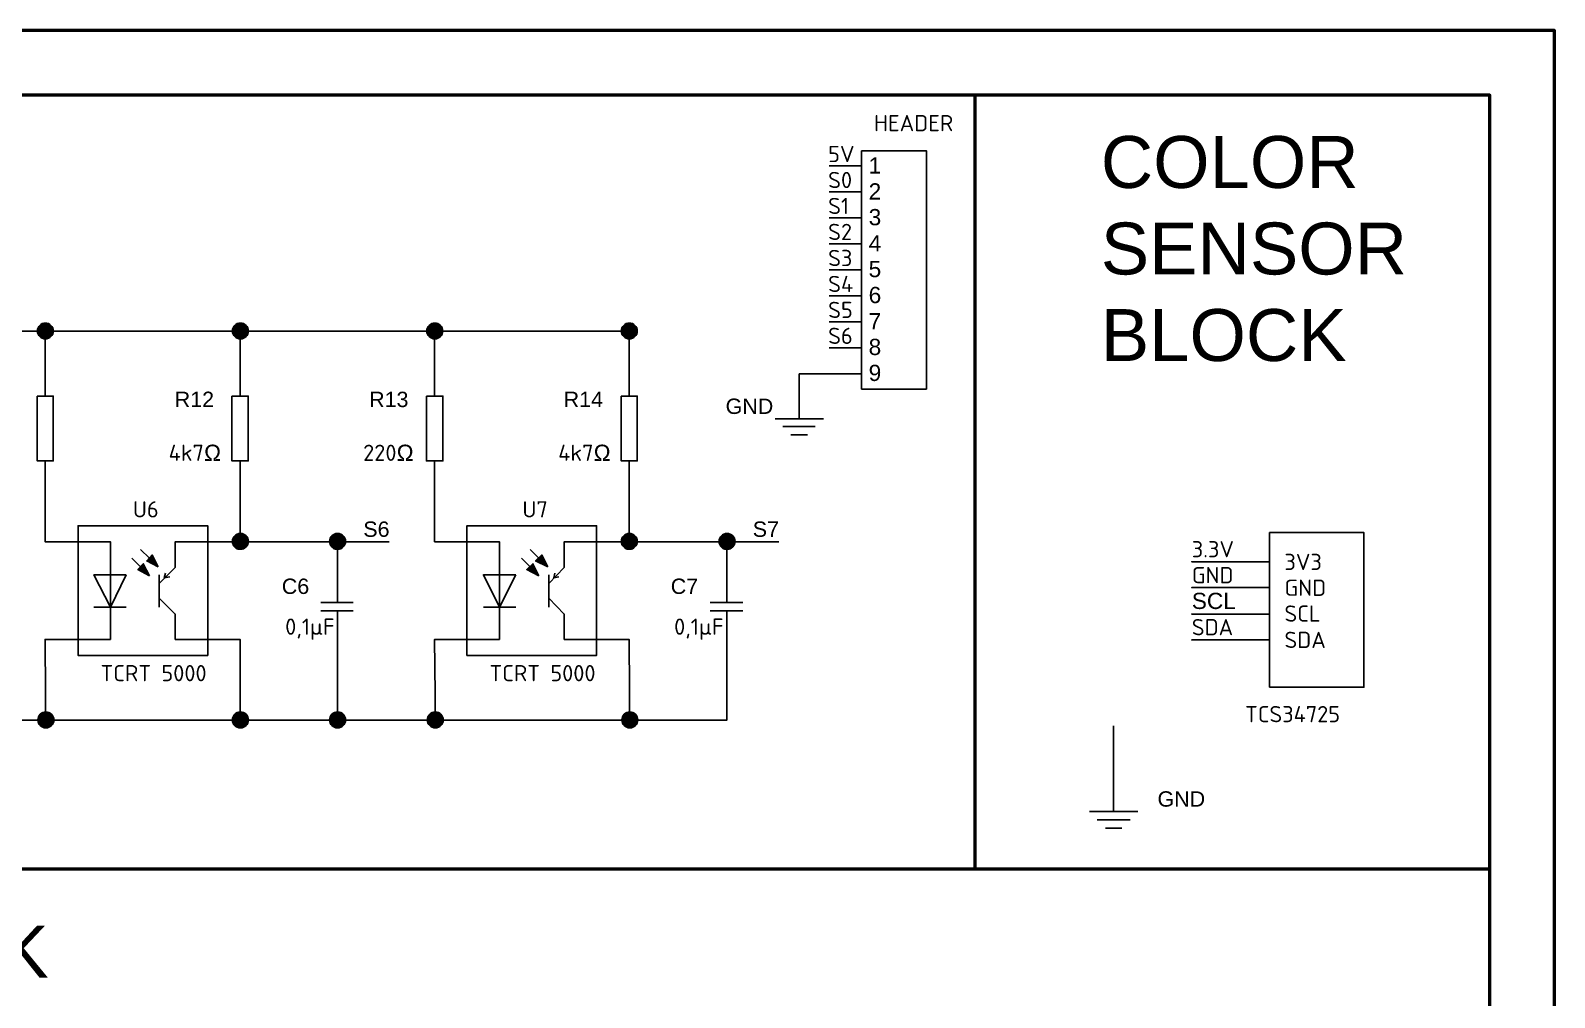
# Model space of a CAD drawing. Header units: inches. Extents: x 0 to 954, y 0 to 618.
# Drawn here: x 302.5 to 420, y 222.4 to 296.9 of the extents above; entities that cross this region are included whole.
import ezdxf

# ---------------------------------------------------------------- set-up
doc = ezdxf.new("R2010")
doc.units = ezdxf.units.IN
doc.header["$MEASUREMENT"] = 0
for name, color, linetype in [('PDF_Geometry', 7, 'Continuous'), ('PDF_Solid Fills', 7, 'Continuous'), ('PDF_Text', 7, 'Continuous')]:
    doc.layers.add(name, color=color, linetype=linetype)
doc.styles.add('PDF Arial', font='arial.ttf')
doc.styles.add('PDF ISOCPEUR', font='isocpeur.ttf')

msp = doc.modelspace()

# ---------------------------------------------------------------- linework, layer by layer
for p, q in [((366.56, 286.5), (364.06, 286.5)), ((366.56, 284.5), (364.06, 284.5)), ((366.56, 282.5), (364.06, 282.5)), ((366.56, 280.5), (364.06, 280.5)), ((366.56, 278.49), (364.06, 278.49)), ((366.56, 276.49), (364.06, 276.49)), ((366.56, 274.49), (364.06, 274.49)), ((366.56, 272.49), (364.06, 272.49)), ((364.06, 270.49), (361.76, 270.49)), ((361.76, 270.49), (361.76, 267.01)), ((366.56, 270.49), (364.06, 270.49)), ((326.17, 257.54), (330.17, 257.54)), ((356.18, 257.54), (360.18, 257.54))]:
    msp.add_line(p, q)
msp.add_lwpolyline([(366.56, 287.67), (371.56, 287.67), (371.56, 269.3), (366.56, 269.3)], close=True)
at = {"layer": 'PDF_Geometry', "lineweight": 50}
msp.add_line((375.28, 291.94), (375.28, 232.34), dxfattribs=at)
for points in [[(0, 0), (419.96, 0), (419.96, 296.94), (0, 296.94)], [(11.98, 5), (414.97, 5), (414.97, 291.94), (11.98, 291.94)]]:
    msp.add_lwpolyline(points, close=True, dxfattribs=at)
at = {"layer": 'PDF_Geometry', "lineweight": 25}
for points in [[(348.65, 268.76), (348.65, 271.26), (348.65, 273.76), (153.65, 273.76), (146.16, 273.76), (146.16, 276.26), (146.16, 278.75)], [(303.65, 268.76), (303.65, 271.26), (303.65, 273.76)], [(318.67, 268.76), (318.67, 271.26), (318.67, 273.76)], [(333.66, 268.76), (333.66, 271.26), (333.66, 273.76)], [(359.9, 267.01), (363.62, 267.01)], [(360.49, 266.41), (362.99, 266.41)], [(361.12, 265.78), (362.39, 265.78)], [(356.18, 252.21), (356.18, 250.01), (356.18, 246.07), (356.18, 243.79), (153.65, 243.79), (153.65, 246.28), (153.65, 250.01), (158.65, 250.01), (158.65, 257.54), (153.65, 257.54), (153.65, 261.27), (153.65, 263.77)], [(303.65, 263.77), (303.65, 261.27), (303.65, 257.54), (308.68, 257.54), (308.68, 250.01), (303.65, 250.01), (303.69, 245.82), (303.69, 243.79)], [(312.45, 254.33), (313.68, 255.56), (313.68, 257.54), (318.67, 257.54), (318.67, 261.27), (318.67, 263.77)], [(333.66, 263.77), (333.66, 261.27), (333.66, 257.54), (338.66, 257.54), (338.66, 250.01), (333.66, 250.01), (333.7, 245.82), (333.7, 243.79)], [(342.47, 254.33), (343.65, 255.56), (343.65, 257.54), (348.65, 257.54), (348.65, 261.27), (348.65, 263.77)], [(318.67, 257.54), (326.17, 257.54), (326.17, 255), (326.17, 252.85)], [(348.65, 257.54), (356.18, 257.54), (356.18, 255), (356.18, 252.85)], [(311.01, 255.6), (310.33, 256.27)], [(311.69, 256.27), (311.01, 256.95)], [(341.03, 255.6), (340.35, 256.27)], [(341.7, 256.27), (341.03, 256.95)], [(312.45, 255), (312.45, 252.51)], [(313.26, 254.84), (312.83, 254.75), (312.92, 255.13)], [(342.47, 255), (342.47, 252.51)], [(343.23, 254.84), (342.85, 254.75), (342.93, 255.13)], [(307.41, 252.51), (309.91, 252.51)], [(312.45, 253.18), (313.68, 251.96), (313.68, 250.01), (318.67, 250.01), (318.67, 246.07), (318.67, 243.79)], [(324.9, 252.85), (327.4, 252.85)], [(337.43, 252.51), (339.93, 252.51)], [(342.47, 253.18), (343.65, 251.96), (343.65, 250.01), (348.65, 250.01), (348.69, 246.07), (348.69, 243.79)], [(354.91, 252.85), (357.41, 252.85)], [(324.9, 252.21), (327.4, 252.21)], [(326.17, 252.21), (326.17, 250.01), (326.17, 246.07), (326.17, 243.79)], [(354.91, 252.21), (357.41, 252.21)], [(385.98, 243.35), (385.98, 241.74), (385.98, 239.24), (385.98, 236.75)], [(387.85, 236.75), (384.12, 236.75)], [(387.25, 236.11), (384.71, 236.11)], [(386.62, 235.47), (385.35, 235.47)]]:
    msp.add_lwpolyline(points, dxfattribs=at)
for points in [[(303.05, 268.76), (303.05, 263.77), (304.28, 263.77), (304.28, 268.76)], [(318.04, 268.76), (318.04, 263.77), (319.31, 263.77), (319.31, 268.76)], [(333.03, 268.76), (333.03, 263.77), (334.3, 263.77), (334.3, 268.76)], [(348.05, 268.76), (348.05, 263.77), (349.28, 263.77), (349.28, 268.76)], [(306.19, 257.54), (306.19, 258.77), (316.18, 258.77), (316.18, 248.78), (306.19, 248.78)], [(336.16, 257.54), (336.16, 258.77), (346.15, 258.77), (346.15, 248.78), (336.16, 248.78)], [(398.01, 246.33), (405.27, 246.33), (405.27, 258.24), (398.01, 258.24)], [(312.37, 255.6), (311.9, 256.53), (311.48, 256.06)], [(342.38, 255.6), (341.92, 256.53), (341.45, 256.06)], [(309.91, 255), (308.68, 252.51), (307.41, 255)], [(311.69, 254.92), (311.22, 255.85), (310.8, 255.39)], [(339.93, 255), (338.66, 252.51), (337.43, 255)], [(341.7, 254.92), (341.24, 255.85), (340.77, 255.39)], [(398.01, 256), (392.01, 256)], [(398.01, 254.01), (392.01, 254.01)], [(398.01, 254.01), (395.51, 254.01)], [(398.01, 251.97), (392.01, 251.97)], [(398.01, 251.97), (395.51, 251.97)], [(398.01, 249.98), (392.01, 249.98)], [(398.01, 249.98), (395.51, 249.98)]]:
    msp.add_lwpolyline(points, close=True, dxfattribs=at)
at = {"layer": 'PDF_Geometry', "lineweight": 0}
for points in [[(303.69, 244.38), (303.56, 244.38), (303.69, 244.38)], [(318.67, 244.38), (318.55, 244.38), (318.67, 244.38)], [(326.17, 244.38), (326.04, 244.38), (326.17, 244.38)], [(333.7, 244.38), (333.58, 244.38), (333.7, 244.38)], [(348.69, 244.38), (348.56, 244.38), (348.69, 244.38)]]:
    msp.add_lwpolyline(points, dxfattribs=at)
at = {"layer": 'PDF_Geometry', "lineweight": 50}
msp.add_lwpolyline([(137.7, 232.34), (414.97, 232.34)], dxfattribs=at)
at = {"layer": 'PDF_Geometry', "lineweight": 25}
for centre in [(303.67, 273.78), (318.7, 273.78), (333.68, 273.78), (348.67, 273.78), (318.7, 257.57), (326.19, 257.57), (348.67, 257.57), (356.2, 257.57), (303.71, 243.81), (318.7, 243.81), (326.19, 243.81), (333.72, 243.81), (348.71, 243.81)]:
    msp.add_circle(centre, 0.614, dxfattribs=at)
at = {"layer": 'PDF_Solid Fills', "transparency": 33554559}
for points in [[(303.09, 273.97), (303.65, 273.89), (303.05, 273.89)], [(303.65, 273.89), (303.05, 273.89), (303.65, 273.76)], [(303.05, 273.89), (303.65, 273.76), (303.05, 273.76)], [(304.28, 273.76), (303.05, 273.76), (304.28, 273.67)], [(303.05, 273.76), (304.28, 273.67), (303.05, 273.67)], [(304.28, 273.67), (303.05, 273.67), (304.24, 273.55)], [(303.05, 273.67), (304.24, 273.55), (303.09, 273.55)], [(303.14, 274.1), (303.65, 273.97), (303.09, 273.97)], [(303.65, 273.97), (303.09, 273.97), (303.65, 273.89)], [(303.18, 274.18), (303.65, 274.1), (303.14, 274.1)], [(303.65, 274.1), (303.14, 274.1), (303.65, 273.97)], [(303.26, 274.27), (303.65, 274.18), (303.18, 274.18)], [(303.65, 274.18), (303.18, 274.18), (303.65, 274.1)], [(303.35, 274.31), (303.65, 274.27), (303.26, 274.27)], [(303.65, 274.27), (303.26, 274.27), (303.65, 274.18)], [(303.43, 274.35), (303.65, 274.31), (303.35, 274.31)], [(303.65, 274.31), (303.35, 274.31), (303.65, 274.27)], [(303.56, 274.39), (303.65, 274.35), (303.43, 274.35)], [(303.65, 274.35), (303.43, 274.35), (303.65, 274.31)], [(303.65, 274.39), (303.56, 274.39), (303.56, 274.39)], [(303.65, 274.39), (303.56, 274.39), (303.65, 274.35)], [(303.65, 274.39), (303.77, 274.39), (303.77, 274.39)], [(303.77, 274.39), (303.65, 274.39), (303.9, 274.35)], [(303.65, 274.39), (303.9, 274.35), (303.65, 274.35)], [(303.9, 274.35), (303.65, 274.35), (303.98, 274.31)], [(303.65, 274.35), (303.98, 274.31), (303.65, 274.31)], [(303.98, 274.31), (303.65, 274.31), (304.07, 274.27)], [(303.65, 274.31), (304.07, 274.27), (303.65, 274.27)], [(304.07, 274.27), (303.65, 274.27), (304.15, 274.18)], [(303.65, 274.27), (304.15, 274.18), (303.65, 274.18)], [(304.15, 274.18), (303.65, 274.18), (304.2, 274.1)], [(303.65, 274.18), (304.2, 274.1), (303.65, 274.1)], [(304.2, 274.1), (303.65, 274.1), (304.24, 273.97)], [(303.65, 274.1), (304.24, 273.97), (303.65, 273.97)], [(304.24, 273.97), (303.65, 273.97), (304.28, 273.89)], [(303.65, 273.97), (304.28, 273.89), (303.65, 273.89)], [(304.28, 273.89), (303.65, 273.89), (304.28, 273.76)], [(303.65, 273.89), (304.28, 273.76), (303.65, 273.76)], [(318.08, 273.97), (318.67, 273.89), (318.04, 273.89)], [(318.67, 273.89), (318.04, 273.89), (318.67, 273.76)], [(318.04, 273.89), (318.67, 273.76), (318.04, 273.76)], [(319.31, 273.76), (318.04, 273.76), (319.27, 273.67)], [(318.04, 273.76), (319.27, 273.67), (318.04, 273.67)], [(319.27, 273.67), (318.04, 273.67), (319.27, 273.55)], [(318.04, 273.67), (319.27, 273.55), (318.08, 273.55)], [(318.12, 274.1), (318.67, 273.97), (318.08, 273.97)], [(318.67, 273.97), (318.08, 273.97), (318.67, 273.89)], [(318.17, 274.18), (318.67, 274.1), (318.12, 274.1)], [(318.67, 274.1), (318.12, 274.1), (318.67, 273.97)], [(318.25, 274.27), (318.67, 274.18), (318.17, 274.18)], [(318.67, 274.18), (318.17, 274.18), (318.67, 274.1)], [(318.34, 274.31), (318.67, 274.27), (318.25, 274.27)], [(318.67, 274.27), (318.25, 274.27), (318.67, 274.18)], [(318.46, 274.35), (318.67, 274.31), (318.34, 274.31)], [(318.67, 274.31), (318.34, 274.31), (318.67, 274.27)], [(318.55, 274.39), (318.67, 274.35), (318.46, 274.35)], [(318.67, 274.35), (318.46, 274.35), (318.67, 274.31)], [(318.67, 274.39), (318.55, 274.39), (318.55, 274.39)], [(318.67, 274.39), (318.55, 274.39), (318.67, 274.35)], [(318.67, 274.39), (318.76, 274.39), (318.76, 274.39)], [(318.76, 274.39), (318.67, 274.39), (318.89, 274.35)], [(318.67, 274.39), (318.89, 274.35), (318.67, 274.35)], [(318.89, 274.35), (318.67, 274.35), (318.97, 274.31)], [(318.67, 274.35), (318.97, 274.31), (318.67, 274.31)], [(318.97, 274.31), (318.67, 274.31), (319.06, 274.27)], [(318.67, 274.31), (319.06, 274.27), (318.67, 274.27)], [(319.06, 274.27), (318.67, 274.27), (319.14, 274.18)], [(318.67, 274.27), (319.14, 274.18), (318.67, 274.18)], [(319.14, 274.18), (318.67, 274.18), (319.22, 274.1)], [(318.67, 274.18), (319.22, 274.1), (318.67, 274.1)], [(319.22, 274.1), (318.67, 274.1), (319.27, 273.97)], [(318.67, 274.1), (319.27, 273.97), (318.67, 273.97)], [(319.27, 273.97), (318.67, 273.97), (319.27, 273.89)], [(318.67, 273.97), (319.27, 273.89), (318.67, 273.89)], [(319.27, 273.89), (318.67, 273.89), (319.31, 273.76)], [(318.67, 273.89), (319.31, 273.76), (318.67, 273.76)], [(333.07, 273.89), (333.66, 273.76), (333.03, 273.76)], [(334.3, 273.76), (333.03, 273.76), (334.3, 273.67)], [(333.03, 273.76), (334.3, 273.67), (333.07, 273.67)], [(333.11, 274.1), (333.66, 273.97), (333.07, 273.97)], [(333.66, 273.97), (333.07, 273.97), (333.66, 273.89)], [(333.07, 273.97), (333.66, 273.89), (333.07, 273.89)], [(333.66, 273.89), (333.07, 273.89), (333.66, 273.76)], [(334.3, 273.67), (333.07, 273.67), (334.25, 273.55)], [(333.07, 273.67), (334.25, 273.55), (333.07, 273.55)], [(333.2, 274.18), (333.66, 274.1), (333.11, 274.1)], [(333.66, 274.1), (333.11, 274.1), (333.66, 273.97)], [(333.28, 274.27), (333.66, 274.18), (333.2, 274.18)], [(333.66, 274.18), (333.2, 274.18), (333.66, 274.1)], [(333.36, 274.31), (333.66, 274.27), (333.28, 274.27)], [(333.66, 274.27), (333.28, 274.27), (333.66, 274.18)], [(333.45, 274.35), (333.66, 274.31), (333.36, 274.31)], [(333.66, 274.31), (333.36, 274.31), (333.66, 274.27)], [(333.58, 274.39), (333.66, 274.35), (333.45, 274.35)], [(333.66, 274.35), (333.45, 274.35), (333.66, 274.31)], [(333.66, 274.39), (333.58, 274.39), (333.58, 274.39)], [(333.66, 274.39), (333.58, 274.39), (333.66, 274.35)], [(333.66, 274.39), (333.79, 274.39), (333.79, 274.39)], [(333.79, 274.39), (333.66, 274.39), (333.87, 274.35)], [(333.66, 274.39), (333.87, 274.35), (333.66, 274.35)], [(333.87, 274.35), (333.66, 274.35), (333.96, 274.31)], [(333.66, 274.35), (333.96, 274.31), (333.66, 274.31)], [(333.96, 274.31), (333.66, 274.31), (334.08, 274.27)], [(333.66, 274.31), (334.08, 274.27), (333.66, 274.27)], [(334.08, 274.27), (333.66, 274.27), (334.13, 274.18)], [(333.66, 274.27), (334.13, 274.18), (333.66, 274.18)], [(334.13, 274.18), (333.66, 274.18), (334.21, 274.1)], [(333.66, 274.18), (334.21, 274.1), (333.66, 274.1)], [(334.21, 274.1), (333.66, 274.1), (334.25, 273.97)], [(333.66, 274.1), (334.25, 273.97), (333.66, 273.97)], [(334.25, 273.97), (333.66, 273.97), (334.3, 273.89)], [(333.66, 273.97), (334.3, 273.89), (333.66, 273.89)], [(334.3, 273.89), (333.66, 273.89), (334.3, 273.76)], [(333.66, 273.89), (334.3, 273.76), (333.66, 273.76)], [(348.1, 273.97), (348.65, 273.89), (348.05, 273.89)], [(348.65, 273.89), (348.05, 273.89), (348.65, 273.76)], [(348.05, 273.89), (348.65, 273.76), (348.05, 273.76)], [(349.28, 273.76), (348.05, 273.76), (349.28, 273.67)], [(348.05, 273.76), (349.28, 273.67), (348.05, 273.67)], [(349.28, 273.67), (348.05, 273.67), (349.24, 273.55)], [(348.05, 273.67), (349.24, 273.55), (348.1, 273.55)], [(348.14, 274.1), (348.65, 273.97), (348.1, 273.97)], [(348.65, 273.97), (348.1, 273.97), (348.65, 273.89)], [(348.18, 274.18), (348.65, 274.1), (348.14, 274.1)], [(348.65, 274.1), (348.14, 274.1), (348.65, 273.97)], [(348.27, 274.27), (348.65, 274.18), (348.18, 274.18)], [(348.65, 274.18), (348.18, 274.18), (348.65, 274.1)], [(348.35, 274.31), (348.65, 274.27), (348.27, 274.27)], [(348.65, 274.27), (348.27, 274.27), (348.65, 274.18)], [(348.44, 274.35), (348.65, 274.31), (348.35, 274.31)], [(348.65, 274.31), (348.35, 274.31), (348.65, 274.27)], [(348.56, 274.39), (348.65, 274.35), (348.44, 274.35)], [(348.65, 274.35), (348.44, 274.35), (348.65, 274.31)], [(348.65, 274.39), (348.56, 274.39), (348.56, 274.39)], [(348.65, 274.39), (348.56, 274.39), (348.65, 274.35)], [(348.65, 274.39), (348.77, 274.39), (348.77, 274.39)], [(348.77, 274.39), (348.65, 274.39), (348.86, 274.35)], [(348.65, 274.39), (348.86, 274.35), (348.65, 274.35)], [(348.86, 274.35), (348.65, 274.35), (348.99, 274.31)], [(348.65, 274.35), (348.99, 274.31), (348.65, 274.31)], [(348.99, 274.31), (348.65, 274.31), (349.07, 274.27)], [(348.65, 274.31), (349.07, 274.27), (348.65, 274.27)], [(349.07, 274.27), (348.65, 274.27), (349.16, 274.18)], [(348.65, 274.27), (349.16, 274.18), (348.65, 274.18)], [(349.16, 274.18), (348.65, 274.18), (349.2, 274.1)], [(348.65, 274.18), (349.2, 274.1), (348.65, 274.1)], [(349.2, 274.1), (348.65, 274.1), (349.24, 273.97)], [(348.65, 274.1), (349.24, 273.97), (348.65, 273.97)], [(349.24, 273.97), (348.65, 273.97), (349.28, 273.89)], [(348.65, 273.97), (349.28, 273.89), (348.65, 273.89)], [(349.28, 273.89), (348.65, 273.89), (349.28, 273.76)], [(348.65, 273.89), (349.28, 273.76), (348.65, 273.76)], [(304.24, 273.55), (303.09, 273.55), (304.2, 273.46)], [(303.09, 273.55), (304.2, 273.46), (303.14, 273.46)], [(304.2, 273.46), (303.14, 273.46), (304.11, 273.34)], [(303.14, 273.46), (304.11, 273.34), (303.22, 273.34)], [(304.11, 273.34), (303.22, 273.34), (304.03, 273.29)], [(303.22, 273.34), (304.03, 273.29), (303.31, 273.29)], [(304.03, 273.29), (303.31, 273.29), (303.94, 273.21)], [(303.31, 273.29), (303.94, 273.21), (303.39, 273.21)], [(303.94, 273.21), (303.39, 273.21), (303.81, 273.17)], [(303.39, 273.21), (303.81, 273.17), (303.48, 273.17)], [(303.81, 273.17), (303.48, 273.17), (303.73, 273.17)], [(303.48, 273.17), (303.73, 273.17), (303.6, 273.17)], [(319.27, 273.55), (318.08, 273.55), (319.18, 273.46)], [(318.08, 273.55), (319.18, 273.46), (318.12, 273.46)], [(319.18, 273.46), (318.12, 273.46), (319.14, 273.34)], [(318.12, 273.46), (319.14, 273.34), (318.21, 273.34)], [(319.14, 273.34), (318.21, 273.34), (319.06, 273.29)], [(318.21, 273.34), (319.06, 273.29), (318.29, 273.29)], [(319.06, 273.29), (318.29, 273.29), (318.93, 273.21)], [(318.29, 273.29), (318.93, 273.21), (318.38, 273.21)], [(318.93, 273.21), (318.38, 273.21), (318.84, 273.17)], [(318.38, 273.21), (318.84, 273.17), (318.5, 273.17)], [(318.84, 273.17), (318.5, 273.17), (318.72, 273.17)], [(318.5, 273.17), (318.72, 273.17), (318.59, 273.17)], [(334.25, 273.55), (333.07, 273.55), (334.21, 273.46)], [(333.07, 273.55), (334.21, 273.46), (333.15, 273.46)], [(334.21, 273.46), (333.15, 273.46), (334.13, 273.34)], [(333.15, 273.46), (334.13, 273.34), (333.2, 273.34)], [(334.13, 273.34), (333.2, 273.34), (334.04, 273.29)], [(333.2, 273.34), (334.04, 273.29), (333.28, 273.29)], [(334.04, 273.29), (333.28, 273.29), (333.96, 273.21)], [(333.28, 273.29), (333.96, 273.21), (333.41, 273.21)], [(333.96, 273.21), (333.41, 273.21), (333.83, 273.17)], [(333.41, 273.21), (333.83, 273.17), (333.49, 273.17)], [(333.83, 273.17), (333.49, 273.17), (333.7, 273.17)], [(333.49, 273.17), (333.7, 273.17), (333.62, 273.17)], [(349.24, 273.55), (348.1, 273.55), (349.2, 273.46)], [(348.1, 273.55), (349.2, 273.46), (348.14, 273.46)], [(349.2, 273.46), (348.14, 273.46), (349.11, 273.34)], [(348.14, 273.46), (349.11, 273.34), (348.22, 273.34)], [(349.11, 273.34), (348.22, 273.34), (349.03, 273.29)], [(348.22, 273.34), (349.03, 273.29), (348.31, 273.29)], [(349.03, 273.29), (348.31, 273.29), (348.94, 273.21)], [(348.31, 273.29), (348.94, 273.21), (348.39, 273.21)], [(348.94, 273.21), (348.39, 273.21), (348.82, 273.17)], [(348.39, 273.21), (348.82, 273.17), (348.48, 273.17)], [(348.82, 273.17), (348.48, 273.17), (348.73, 273.17)], [(348.48, 273.17), (348.73, 273.17), (348.6, 273.17)], [(318.08, 257.76), (318.67, 257.63), (318.04, 257.63)], [(318.67, 257.63), (318.04, 257.63), (318.67, 257.54)], [(318.04, 257.63), (318.67, 257.54), (318.04, 257.54)], [(319.31, 257.54), (318.04, 257.54), (319.27, 257.42)], [(318.04, 257.54), (319.27, 257.42), (318.04, 257.42)], [(319.27, 257.42), (318.04, 257.42), (319.27, 257.29)], [(318.04, 257.42), (319.27, 257.29), (318.08, 257.29)], [(318.12, 257.84), (318.67, 257.76), (318.08, 257.76)], [(318.67, 257.76), (318.08, 257.76), (318.67, 257.63)], [(319.27, 257.29), (318.08, 257.29), (319.18, 257.21)], [(318.08, 257.29), (319.18, 257.21), (318.12, 257.21)], [(318.17, 257.93), (318.67, 257.84), (318.12, 257.84)], [(318.67, 257.84), (318.12, 257.84), (318.67, 257.76)], [(319.18, 257.21), (318.12, 257.21), (319.14, 257.12)], [(318.12, 257.21), (319.14, 257.12), (318.21, 257.12)], [(318.25, 258.01), (318.67, 257.93), (318.17, 257.93)], [(318.67, 257.93), (318.17, 257.93), (318.67, 257.84)], [(318.34, 258.05), (318.67, 258.01), (318.25, 258.01)], [(318.67, 258.01), (318.25, 258.01), (318.67, 257.93)], [(318.46, 258.1), (318.67, 258.05), (318.34, 258.05)], [(318.67, 258.05), (318.34, 258.05), (318.67, 258.01)], [(318.55, 258.14), (318.67, 258.1), (318.46, 258.1)], [(318.67, 258.1), (318.46, 258.1), (318.67, 258.05)], [(318.67, 258.14), (318.55, 258.14), (318.55, 258.14)], [(318.67, 258.14), (318.55, 258.14), (318.67, 258.1)], [(318.67, 258.14), (318.76, 258.14), (318.76, 258.14)], [(318.76, 258.14), (318.67, 258.14), (318.89, 258.1)], [(318.67, 258.14), (318.89, 258.1), (318.67, 258.1)], [(318.89, 258.1), (318.67, 258.1), (318.97, 258.05)], [(318.67, 258.1), (318.97, 258.05), (318.67, 258.05)], [(318.97, 258.05), (318.67, 258.05), (319.06, 258.01)], [(318.67, 258.05), (319.06, 258.01), (318.67, 258.01)], [(319.06, 258.01), (318.67, 258.01), (319.14, 257.93)], [(318.67, 258.01), (319.14, 257.93), (318.67, 257.93)], [(319.14, 257.93), (318.67, 257.93), (319.22, 257.84)], [(318.67, 257.93), (319.22, 257.84), (318.67, 257.84)], [(319.22, 257.84), (318.67, 257.84), (319.27, 257.76)], [(318.67, 257.84), (319.27, 257.76), (318.67, 257.76)], [(319.27, 257.76), (318.67, 257.76), (319.27, 257.63)], [(318.67, 257.76), (319.27, 257.63), (318.67, 257.63)], [(319.27, 257.63), (318.67, 257.63), (319.31, 257.54)], [(318.67, 257.63), (319.31, 257.54), (318.67, 257.54)], [(325.57, 257.76), (326.17, 257.63), (325.53, 257.63)], [(326.17, 257.63), (325.53, 257.63), (326.17, 257.54)], [(325.53, 257.63), (326.17, 257.54), (325.53, 257.54)], [(326.8, 257.54), (325.53, 257.54), (326.76, 257.42)], [(325.53, 257.54), (326.76, 257.42), (325.53, 257.42)], [(326.76, 257.42), (325.53, 257.42), (326.76, 257.29)], [(325.53, 257.42), (326.76, 257.29), (325.57, 257.29)], [(325.62, 257.84), (326.17, 257.76), (325.57, 257.76)], [(326.17, 257.76), (325.57, 257.76), (326.17, 257.63)], [(326.76, 257.29), (325.57, 257.29), (326.68, 257.21)], [(325.57, 257.29), (326.68, 257.21), (325.62, 257.21)], [(325.7, 257.93), (326.17, 257.84), (325.62, 257.84)], [(326.17, 257.84), (325.62, 257.84), (326.17, 257.76)], [(326.68, 257.21), (325.62, 257.21), (326.63, 257.12)], [(325.62, 257.21), (326.63, 257.12), (325.7, 257.12)], [(325.74, 258.01), (326.17, 257.93), (325.7, 257.93)], [(326.17, 257.93), (325.7, 257.93), (326.17, 257.84)], [(325.87, 258.05), (326.17, 258.01), (325.74, 258.01)], [(326.17, 258.01), (325.74, 258.01), (326.17, 257.93)], [(325.96, 258.1), (326.17, 258.05), (325.87, 258.05)], [(326.17, 258.05), (325.87, 258.05), (326.17, 258.01)], [(326.04, 258.14), (326.17, 258.1), (325.96, 258.1)], [(326.17, 258.1), (325.96, 258.1), (326.17, 258.05)], [(326.17, 258.14), (326.04, 258.14), (326.04, 258.14)], [(326.17, 258.14), (326.04, 258.14), (326.17, 258.1)], [(326.17, 258.14), (326.25, 258.14), (326.25, 258.14)], [(326.25, 258.14), (326.17, 258.14), (326.38, 258.1)], [(326.17, 258.14), (326.38, 258.1), (326.17, 258.1)], [(326.38, 258.1), (326.17, 258.1), (326.46, 258.05)], [(326.17, 258.1), (326.46, 258.05), (326.17, 258.05)], [(326.46, 258.05), (326.17, 258.05), (326.55, 258.01)], [(326.17, 258.05), (326.55, 258.01), (326.17, 258.01)], [(326.55, 258.01), (326.17, 258.01), (326.63, 257.93)], [(326.17, 258.01), (326.63, 257.93), (326.17, 257.93)], [(326.63, 257.93), (326.17, 257.93), (326.72, 257.84)], [(326.17, 257.93), (326.72, 257.84), (326.17, 257.84)], [(326.72, 257.84), (326.17, 257.84), (326.76, 257.76)], [(326.17, 257.84), (326.76, 257.76), (326.17, 257.76)], [(326.76, 257.76), (326.17, 257.76), (326.76, 257.63)], [(326.17, 257.76), (326.76, 257.63), (326.17, 257.63)], [(326.76, 257.63), (326.17, 257.63), (326.8, 257.54)], [(326.17, 257.63), (326.8, 257.54), (326.17, 257.54)], [(348.1, 257.76), (348.65, 257.63), (348.05, 257.63)], [(348.65, 257.63), (348.05, 257.63), (348.65, 257.54)], [(348.05, 257.63), (348.65, 257.54), (348.05, 257.54)], [(349.28, 257.54), (348.05, 257.54), (349.28, 257.42)], [(348.05, 257.54), (349.28, 257.42), (348.05, 257.42)], [(349.28, 257.42), (348.05, 257.42), (349.24, 257.29)], [(348.05, 257.42), (349.24, 257.29), (348.1, 257.29)], [(348.14, 257.84), (348.65, 257.76), (348.1, 257.76)], [(348.65, 257.76), (348.1, 257.76), (348.65, 257.63)], [(349.24, 257.29), (348.1, 257.29), (349.2, 257.21)], [(348.1, 257.29), (349.2, 257.21), (348.14, 257.21)], [(348.18, 257.93), (348.65, 257.84), (348.14, 257.84)], [(348.65, 257.84), (348.14, 257.84), (348.65, 257.76)], [(349.2, 257.21), (348.14, 257.21), (349.11, 257.12)], [(348.14, 257.21), (349.11, 257.12), (348.22, 257.12)], [(348.27, 258.01), (348.65, 257.93), (348.18, 257.93)], [(348.65, 257.93), (348.18, 257.93), (348.65, 257.84)], [(348.35, 258.05), (348.65, 258.01), (348.27, 258.01)], [(348.65, 258.01), (348.27, 258.01), (348.65, 257.93)], [(348.44, 258.1), (348.65, 258.05), (348.35, 258.05)], [(348.65, 258.05), (348.35, 258.05), (348.65, 258.01)], [(348.56, 258.14), (348.65, 258.1), (348.44, 258.1)], [(348.65, 258.1), (348.44, 258.1), (348.65, 258.05)], [(348.65, 258.14), (348.56, 258.14), (348.56, 258.14)], [(348.65, 258.14), (348.56, 258.14), (348.65, 258.1)], [(348.65, 258.14), (348.77, 258.14), (348.77, 258.14)], [(348.77, 258.14), (348.65, 258.14), (348.86, 258.1)], [(348.65, 258.14), (348.86, 258.1), (348.65, 258.1)], [(348.86, 258.1), (348.65, 258.1), (348.99, 258.05)], [(348.65, 258.1), (348.99, 258.05), (348.65, 258.05)], [(348.99, 258.05), (348.65, 258.05), (349.07, 258.01)], [(348.65, 258.05), (349.07, 258.01), (348.65, 258.01)], [(349.07, 258.01), (348.65, 258.01), (349.16, 257.93)], [(348.65, 258.01), (349.16, 257.93), (348.65, 257.93)], [(349.16, 257.93), (348.65, 257.93), (349.2, 257.84)], [(348.65, 257.93), (349.2, 257.84), (348.65, 257.84)], [(349.2, 257.84), (348.65, 257.84), (349.24, 257.76)], [(348.65, 257.84), (349.24, 257.76), (348.65, 257.76)], [(349.24, 257.76), (348.65, 257.76), (349.28, 257.63)], [(348.65, 257.76), (349.28, 257.63), (348.65, 257.63)], [(349.28, 257.63), (348.65, 257.63), (349.28, 257.54)], [(348.65, 257.63), (349.28, 257.54), (348.65, 257.54)], [(355.59, 257.76), (356.18, 257.63), (355.55, 257.63)], [(356.18, 257.63), (355.55, 257.63), (356.18, 257.54)], [(355.55, 257.63), (356.18, 257.54), (355.55, 257.54)], [(356.78, 257.54), (355.55, 257.54), (356.78, 257.42)], [(355.55, 257.54), (356.78, 257.42), (355.55, 257.42)], [(356.78, 257.42), (355.55, 257.42), (356.73, 257.29)], [(355.55, 257.42), (356.73, 257.29), (355.59, 257.29)], [(355.63, 257.84), (356.18, 257.76), (355.59, 257.76)], [(356.18, 257.76), (355.59, 257.76), (356.18, 257.63)], [(356.73, 257.29), (355.59, 257.29), (356.69, 257.21)], [(355.59, 257.29), (356.69, 257.21), (355.63, 257.21)], [(355.67, 257.93), (356.18, 257.84), (355.63, 257.84)], [(356.18, 257.84), (355.63, 257.84), (356.18, 257.76)], [(356.69, 257.21), (355.63, 257.21), (356.61, 257.12)], [(355.63, 257.21), (356.61, 257.12), (355.72, 257.12)], [(355.76, 258.01), (356.18, 257.93), (355.67, 257.93)], [(356.18, 257.93), (355.67, 257.93), (356.18, 257.84)], [(355.84, 258.05), (356.18, 258.01), (355.76, 258.01)], [(356.18, 258.01), (355.76, 258.01), (356.18, 257.93)], [(355.97, 258.1), (356.18, 258.05), (355.84, 258.05)], [(356.18, 258.05), (355.84, 258.05), (356.18, 258.01)], [(356.06, 258.14), (356.18, 258.1), (355.97, 258.1)], [(356.18, 258.1), (355.97, 258.1), (356.18, 258.05)], [(356.18, 258.14), (356.06, 258.14), (356.06, 258.14)], [(356.18, 258.14), (356.06, 258.14), (356.18, 258.1)], [(356.18, 258.14), (356.27, 258.14), (356.27, 258.14)], [(356.27, 258.14), (356.18, 258.14), (356.39, 258.1)], [(356.18, 258.14), (356.39, 258.1), (356.18, 258.1)], [(356.39, 258.1), (356.18, 258.1), (356.48, 258.05)], [(356.18, 258.1), (356.48, 258.05), (356.18, 258.05)], [(356.48, 258.05), (356.18, 258.05), (356.56, 258.01)], [(356.18, 258.05), (356.56, 258.01), (356.18, 258.01)], [(356.56, 258.01), (356.18, 258.01), (356.65, 257.93)], [(356.18, 258.01), (356.65, 257.93), (356.18, 257.93)], [(356.65, 257.93), (356.18, 257.93), (356.69, 257.84)], [(356.18, 257.93), (356.69, 257.84), (356.18, 257.84)], [(356.69, 257.84), (356.18, 257.84), (356.73, 257.76)], [(356.18, 257.84), (356.73, 257.76), (356.18, 257.76)], [(356.73, 257.76), (356.18, 257.76), (356.78, 257.63)], [(356.18, 257.76), (356.78, 257.63), (356.18, 257.63)], [(356.78, 257.63), (356.18, 257.63), (356.78, 257.54)], [(356.18, 257.63), (356.78, 257.54), (356.18, 257.54)], [(311.9, 256.53), (311.48, 256.06), (312.37, 255.6)], [(319.14, 257.12), (318.21, 257.12), (319.06, 257.04)], [(318.21, 257.12), (319.06, 257.04), (318.29, 257.04)], [(319.06, 257.04), (318.29, 257.04), (318.93, 256.95)], [(318.29, 257.04), (318.93, 256.95), (318.38, 256.95)], [(318.93, 256.95), (318.38, 256.95), (318.84, 256.91)], [(318.38, 256.95), (318.84, 256.91), (318.5, 256.91)], [(318.84, 256.91), (318.5, 256.91), (318.72, 256.91)], [(318.5, 256.91), (318.72, 256.91), (318.59, 256.91)], [(326.63, 257.12), (325.7, 257.12), (326.55, 257.04)], [(325.7, 257.12), (326.55, 257.04), (325.79, 257.04)], [(326.55, 257.04), (325.79, 257.04), (326.46, 256.95)], [(325.79, 257.04), (326.46, 256.95), (325.87, 256.95)], [(326.46, 256.95), (325.87, 256.95), (326.34, 256.91)], [(325.87, 256.95), (326.34, 256.91), (326, 256.91)], [(326.34, 256.91), (326, 256.91), (326.21, 256.91)], [(326, 256.91), (326.21, 256.91), (326.13, 256.91)], [(341.92, 256.53), (341.45, 256.06), (342.38, 255.6)], [(349.11, 257.12), (348.22, 257.12), (349.03, 257.04)], [(348.22, 257.12), (349.03, 257.04), (348.31, 257.04)], [(349.03, 257.04), (348.31, 257.04), (348.94, 256.95)], [(348.31, 257.04), (348.94, 256.95), (348.39, 256.95)], [(348.94, 256.95), (348.39, 256.95), (348.82, 256.91)], [(348.39, 256.95), (348.82, 256.91), (348.48, 256.91)], [(348.82, 256.91), (348.48, 256.91), (348.73, 256.91)], [(348.48, 256.91), (348.73, 256.91), (348.6, 256.91)], [(356.61, 257.12), (355.72, 257.12), (356.52, 257.04)], [(355.72, 257.12), (356.52, 257.04), (355.8, 257.04)], [(356.52, 257.04), (355.8, 257.04), (356.44, 256.95)], [(355.8, 257.04), (356.44, 256.95), (355.89, 256.95)], [(356.44, 256.95), (355.89, 256.95), (356.35, 256.91)], [(355.89, 256.95), (356.35, 256.91), (356.01, 256.91)], [(356.35, 256.91), (356.01, 256.91), (356.23, 256.91)], [(356.01, 256.91), (356.23, 256.91), (356.1, 256.91)], [(311.22, 255.85), (310.8, 255.39), (311.69, 254.92)], [(341.24, 255.85), (340.77, 255.39), (341.7, 254.92)], [(303.39, 244.34), (303.69, 244.25), (303.31, 244.25)], [(303.48, 244.38), (303.69, 244.34), (303.39, 244.34)], [(303.69, 244.34), (303.39, 244.34), (303.69, 244.25)], [(303.56, 244.38), (303.69, 244.38), (303.48, 244.38)], [(303.69, 244.38), (303.48, 244.38), (303.69, 244.34)], [(303.69, 244.42), (303.69, 244.38), (303.56, 244.38)], [(303.81, 244.38), (303.69, 244.42), (303.69, 244.38)], [(303.9, 244.38), (303.9, 244.38), (303.69, 244.38)], [(303.9, 244.38), (303.69, 244.38), (303.81, 244.38)], [(303.9, 244.38), (303.69, 244.38), (303.98, 244.34)], [(303.69, 244.38), (303.98, 244.34), (303.69, 244.34)], [(303.98, 244.34), (303.69, 244.34), (304.07, 244.25)], [(303.69, 244.34), (304.07, 244.25), (303.69, 244.25)], [(318.38, 244.34), (318.67, 244.25), (318.29, 244.25)], [(318.46, 244.38), (318.67, 244.34), (318.38, 244.34)], [(318.67, 244.34), (318.38, 244.34), (318.67, 244.25)], [(318.55, 244.38), (318.67, 244.38), (318.46, 244.38)], [(318.67, 244.38), (318.46, 244.38), (318.67, 244.34)], [(318.67, 244.42), (318.67, 244.38), (318.55, 244.38)], [(318.8, 244.38), (318.67, 244.42), (318.67, 244.38)], [(318.89, 244.38), (318.89, 244.38), (318.67, 244.38)], [(318.89, 244.38), (318.67, 244.38), (318.8, 244.38)], [(318.89, 244.38), (318.67, 244.38), (318.97, 244.34)], [(318.67, 244.38), (318.97, 244.34), (318.67, 244.34)], [(318.97, 244.34), (318.67, 244.34), (319.1, 244.25)], [(318.67, 244.34), (319.1, 244.25), (318.67, 244.25)], [(325.87, 244.34), (326.17, 244.25), (325.74, 244.25)], [(325.96, 244.38), (326.17, 244.34), (325.87, 244.34)], [(326.17, 244.34), (325.87, 244.34), (326.17, 244.25)], [(326.04, 244.38), (326.17, 244.38), (325.96, 244.38)], [(326.17, 244.38), (325.96, 244.38), (326.17, 244.34)], [(326.17, 244.42), (326.17, 244.38), (326.04, 244.38)], [(326.25, 244.38), (326.17, 244.42), (326.17, 244.38)], [(326.38, 244.38), (326.38, 244.38), (326.17, 244.38)], [(326.38, 244.38), (326.17, 244.38), (326.25, 244.38)], [(326.38, 244.38), (326.17, 244.38), (326.46, 244.34)], [(326.17, 244.38), (326.46, 244.34), (326.17, 244.34)], [(326.46, 244.34), (326.17, 244.34), (326.55, 244.25)], [(326.17, 244.34), (326.55, 244.25), (326.17, 244.25)], [(333.36, 244.34), (333.7, 244.25), (333.28, 244.25)], [(333.49, 244.38), (333.7, 244.34), (333.36, 244.34)], [(333.7, 244.34), (333.36, 244.34), (333.7, 244.25)], [(333.58, 244.38), (333.7, 244.38), (333.49, 244.38)], [(333.7, 244.38), (333.49, 244.38), (333.7, 244.34)], [(333.7, 244.42), (333.7, 244.38), (333.58, 244.38)], [(333.79, 244.38), (333.7, 244.42), (333.7, 244.38)], [(333.91, 244.38), (333.91, 244.38), (333.7, 244.38)], [(333.91, 244.38), (333.7, 244.38), (333.79, 244.38)], [(333.91, 244.38), (333.7, 244.38), (334, 244.34)], [(333.7, 244.38), (334, 244.34), (333.7, 244.34)], [(334, 244.34), (333.7, 244.34), (334.08, 244.25)], [(333.7, 244.34), (334.08, 244.25), (333.7, 244.25)], [(348.35, 244.34), (348.69, 244.25), (348.27, 244.25)], [(348.48, 244.38), (348.69, 244.34), (348.35, 244.34)], [(348.69, 244.34), (348.35, 244.34), (348.69, 244.25)], [(348.56, 244.38), (348.69, 244.38), (348.48, 244.38)], [(348.69, 244.38), (348.48, 244.38), (348.69, 244.34)], [(348.69, 244.42), (348.69, 244.38), (348.56, 244.38)], [(348.77, 244.38), (348.69, 244.42), (348.69, 244.38)], [(348.9, 244.38), (348.9, 244.38), (348.69, 244.38)], [(348.9, 244.38), (348.69, 244.38), (348.77, 244.38)], [(348.9, 244.38), (348.69, 244.38), (348.99, 244.34)], [(348.69, 244.38), (348.99, 244.34), (348.69, 244.34)], [(348.99, 244.34), (348.69, 244.34), (349.07, 244.25)], [(348.69, 244.34), (349.07, 244.25), (348.69, 244.25)], [(303.09, 244), (303.69, 243.87), (303.05, 243.87)], [(303.69, 243.87), (303.05, 243.87), (303.69, 243.79)], [(303.05, 243.87), (303.69, 243.79), (303.05, 243.79)], [(304.32, 243.79), (303.05, 243.79), (304.32, 243.66)], [(303.05, 243.79), (304.32, 243.66), (303.05, 243.66)], [(304.32, 243.66), (303.05, 243.66), (304.28, 243.53)], [(303.05, 243.66), (304.28, 243.53), (303.09, 243.53)], [(303.14, 244.08), (303.69, 244), (303.09, 244)], [(303.69, 244), (303.09, 244), (303.69, 243.87)], [(304.28, 243.53), (303.09, 243.53), (304.24, 243.45)], [(303.09, 243.53), (304.24, 243.45), (303.14, 243.45)], [(303.22, 244.17), (303.69, 244.08), (303.14, 244.08)], [(303.69, 244.08), (303.14, 244.08), (303.69, 244)], [(304.24, 243.45), (303.14, 243.45), (304.15, 243.36)], [(303.14, 243.45), (304.15, 243.36), (303.22, 243.36)], [(303.31, 244.25), (303.69, 244.17), (303.22, 244.17)], [(303.69, 244.17), (303.22, 244.17), (303.69, 244.08)], [(304.15, 243.36), (303.22, 243.36), (304.07, 243.28)], [(303.22, 243.36), (304.07, 243.28), (303.31, 243.28)], [(303.69, 244.25), (303.31, 244.25), (303.69, 244.17)], [(304.07, 243.28), (303.31, 243.28), (303.98, 243.24)], [(303.31, 243.28), (303.98, 243.24), (303.39, 243.24)], [(303.98, 243.24), (303.39, 243.24), (303.86, 243.19)], [(303.39, 243.24), (303.86, 243.19), (303.52, 243.19)], [(303.86, 243.19), (303.52, 243.19), (303.73, 243.15)], [(303.52, 243.19), (303.73, 243.15), (303.65, 243.15)], [(304.07, 244.25), (303.69, 244.25), (304.15, 244.17)], [(303.69, 244.25), (304.15, 244.17), (303.69, 244.17)], [(304.15, 244.17), (303.69, 244.17), (304.24, 244.08)], [(303.69, 244.17), (304.24, 244.08), (303.69, 244.08)], [(304.24, 244.08), (303.69, 244.08), (304.28, 244)], [(303.69, 244.08), (304.28, 244), (303.69, 244)], [(304.28, 244), (303.69, 244), (304.32, 243.87)], [(303.69, 244), (304.32, 243.87), (303.69, 243.87)], [(304.32, 243.87), (303.69, 243.87), (304.32, 243.79)], [(303.69, 243.87), (304.32, 243.79), (303.69, 243.79)], [(318.08, 243.87), (318.67, 243.79), (318.04, 243.79)], [(319.31, 243.79), (318.04, 243.79), (319.31, 243.66)], [(318.04, 243.79), (319.31, 243.66), (318.08, 243.66)], [(318.12, 244.08), (318.67, 244), (318.08, 244)], [(318.67, 244), (318.08, 244), (318.67, 243.87)], [(318.08, 244), (318.67, 243.87), (318.08, 243.87)], [(318.67, 243.87), (318.08, 243.87), (318.67, 243.79)], [(319.31, 243.66), (318.08, 243.66), (319.27, 243.53)], [(318.08, 243.66), (319.27, 243.53), (318.08, 243.53)], [(319.27, 243.53), (318.08, 243.53), (319.22, 243.45)], [(318.08, 243.53), (319.22, 243.45), (318.12, 243.45)], [(318.21, 244.17), (318.67, 244.08), (318.12, 244.08)], [(318.67, 244.08), (318.12, 244.08), (318.67, 244)], [(319.22, 243.45), (318.12, 243.45), (319.14, 243.36)], [(318.12, 243.45), (319.14, 243.36), (318.21, 243.36)], [(318.29, 244.25), (318.67, 244.17), (318.21, 244.17)], [(318.67, 244.17), (318.21, 244.17), (318.67, 244.08)], [(319.14, 243.36), (318.21, 243.36), (319.06, 243.28)], [(318.21, 243.36), (319.06, 243.28), (318.29, 243.28)], [(318.67, 244.25), (318.29, 244.25), (318.67, 244.17)], [(319.06, 243.28), (318.29, 243.28), (318.97, 243.24)], [(318.29, 243.28), (318.97, 243.24), (318.38, 243.24)], [(318.97, 243.24), (318.38, 243.24), (318.84, 243.19)], [(318.38, 243.24), (318.84, 243.19), (318.5, 243.19)], [(318.84, 243.19), (318.5, 243.19), (318.72, 243.15)], [(318.5, 243.19), (318.72, 243.15), (318.63, 243.15)], [(319.1, 244.25), (318.67, 244.25), (319.14, 244.17)], [(318.67, 244.25), (319.14, 244.17), (318.67, 244.17)], [(319.14, 244.17), (318.67, 244.17), (319.22, 244.08)], [(318.67, 244.17), (319.22, 244.08), (318.67, 244.08)], [(319.22, 244.08), (318.67, 244.08), (319.27, 244)], [(318.67, 244.08), (319.27, 244), (318.67, 244)], [(319.27, 244), (318.67, 244), (319.31, 243.87)], [(318.67, 244), (319.31, 243.87), (318.67, 243.87)], [(319.31, 243.87), (318.67, 243.87), (319.31, 243.79)], [(318.67, 243.87), (319.31, 243.79), (318.67, 243.79)], [(325.57, 244), (326.17, 243.87), (325.53, 243.87)], [(326.17, 243.87), (325.53, 243.87), (326.17, 243.79)], [(325.53, 243.87), (326.17, 243.79), (325.53, 243.79)], [(326.8, 243.79), (325.53, 243.79), (326.76, 243.66)], [(325.53, 243.79), (326.76, 243.66), (325.53, 243.66)], [(326.76, 243.66), (325.53, 243.66), (326.76, 243.53)], [(325.53, 243.66), (326.76, 243.53), (325.57, 243.53)], [(325.62, 244.08), (326.17, 244), (325.57, 244)], [(326.17, 244), (325.57, 244), (326.17, 243.87)], [(326.76, 243.53), (325.57, 243.53), (326.68, 243.45)], [(325.57, 243.53), (326.68, 243.45), (325.62, 243.45)], [(325.7, 244.17), (326.17, 244.08), (325.62, 244.08)], [(326.17, 244.08), (325.62, 244.08), (326.17, 244)], [(326.68, 243.45), (325.62, 243.45), (326.63, 243.36)], [(325.62, 243.45), (326.63, 243.36), (325.7, 243.36)], [(325.74, 244.25), (326.17, 244.17), (325.7, 244.17)], [(326.17, 244.17), (325.7, 244.17), (326.17, 244.08)], [(326.63, 243.36), (325.7, 243.36), (326.55, 243.28)], [(325.7, 243.36), (326.55, 243.28), (325.79, 243.28)], [(326.17, 244.25), (325.74, 244.25), (326.17, 244.17)], [(326.55, 243.28), (325.79, 243.28), (326.46, 243.24)], [(325.79, 243.28), (326.46, 243.24), (325.87, 243.24)], [(326.46, 243.24), (325.87, 243.24), (326.34, 243.19)], [(325.87, 243.24), (326.34, 243.19), (326, 243.19)], [(326.34, 243.19), (326, 243.19), (326.21, 243.15)], [(326, 243.19), (326.21, 243.15), (326.13, 243.15)], [(326.55, 244.25), (326.17, 244.25), (326.63, 244.17)], [(326.17, 244.25), (326.63, 244.17), (326.17, 244.17)], [(326.63, 244.17), (326.17, 244.17), (326.72, 244.08)], [(326.17, 244.17), (326.72, 244.08), (326.17, 244.08)], [(326.72, 244.08), (326.17, 244.08), (326.76, 244)], [(326.17, 244.08), (326.76, 244), (326.17, 244)], [(326.76, 244), (326.17, 244), (326.76, 243.87)], [(326.17, 244), (326.76, 243.87), (326.17, 243.87)], [(326.76, 243.87), (326.17, 243.87), (326.8, 243.79)], [(326.17, 243.87), (326.8, 243.79), (326.17, 243.79)], [(333.11, 244), (333.7, 243.87), (333.07, 243.87)], [(333.7, 243.87), (333.07, 243.87), (333.7, 243.79)], [(333.07, 243.87), (333.7, 243.79), (333.07, 243.79)], [(334.3, 243.79), (333.07, 243.79), (334.3, 243.66)], [(333.07, 243.79), (334.3, 243.66), (333.07, 243.66)], [(334.3, 243.66), (333.07, 243.66), (334.25, 243.53)], [(333.07, 243.66), (334.25, 243.53), (333.11, 243.53)], [(333.15, 244.08), (333.7, 244), (333.11, 244)], [(333.7, 244), (333.11, 244), (333.7, 243.87)], [(334.25, 243.53), (333.11, 243.53), (334.21, 243.45)], [(333.11, 243.53), (334.21, 243.45), (333.15, 243.45)], [(333.2, 244.17), (333.7, 244.08), (333.15, 244.08)], [(333.7, 244.08), (333.15, 244.08), (333.7, 244)], [(334.21, 243.45), (333.15, 243.45), (334.17, 243.36)], [(333.15, 243.45), (334.17, 243.36), (333.24, 243.36)], [(333.28, 244.25), (333.7, 244.17), (333.2, 244.17)], [(333.7, 244.17), (333.2, 244.17), (333.7, 244.08)], [(334.17, 243.36), (333.24, 243.36), (334.08, 243.28)], [(333.24, 243.36), (334.08, 243.28), (333.32, 243.28)], [(333.7, 244.25), (333.28, 244.25), (333.7, 244.17)], [(334.08, 243.28), (333.32, 243.28), (333.96, 243.24)], [(333.32, 243.28), (333.96, 243.24), (333.41, 243.24)], [(333.96, 243.24), (333.41, 243.24), (333.87, 243.19)], [(333.41, 243.24), (333.87, 243.19), (333.53, 243.19)], [(333.87, 243.19), (333.53, 243.19), (333.75, 243.15)], [(333.53, 243.19), (333.75, 243.15), (333.62, 243.15)], [(334.08, 244.25), (333.7, 244.25), (334.17, 244.17)], [(333.7, 244.25), (334.17, 244.17), (333.7, 244.17)], [(334.17, 244.17), (333.7, 244.17), (334.21, 244.08)], [(333.7, 244.17), (334.21, 244.08), (333.7, 244.08)], [(334.21, 244.08), (333.7, 244.08), (334.3, 244)], [(333.7, 244.08), (334.3, 244), (333.7, 244)], [(334.3, 244), (333.7, 244), (334.3, 243.87)], [(333.7, 244), (334.3, 243.87), (333.7, 243.87)], [(334.3, 243.87), (333.7, 243.87), (334.3, 243.79)], [(333.7, 243.87), (334.3, 243.79), (333.7, 243.79)], [(348.1, 244), (348.69, 243.87), (348.05, 243.87)], [(348.69, 243.87), (348.05, 243.87), (348.69, 243.79)], [(348.05, 243.87), (348.69, 243.79), (348.05, 243.79)], [(349.28, 243.79), (348.05, 243.79), (349.28, 243.66)], [(348.05, 243.79), (349.28, 243.66), (348.05, 243.66)], [(349.28, 243.66), (348.05, 243.66), (349.24, 243.53)], [(348.05, 243.66), (349.24, 243.53), (348.1, 243.53)], [(348.14, 244.08), (348.69, 244), (348.1, 244)], [(348.69, 244), (348.1, 244), (348.69, 243.87)], [(349.24, 243.53), (348.1, 243.53), (349.2, 243.45)], [(348.1, 243.53), (349.2, 243.45), (348.14, 243.45)], [(348.18, 244.17), (348.69, 244.08), (348.14, 244.08)], [(348.69, 244.08), (348.14, 244.08), (348.69, 244)], [(349.2, 243.45), (348.14, 243.45), (349.16, 243.36)], [(348.14, 243.45), (349.16, 243.36), (348.22, 243.36)], [(348.27, 244.25), (348.69, 244.17), (348.18, 244.17)], [(348.69, 244.17), (348.18, 244.17), (348.69, 244.08)], [(349.16, 243.36), (348.22, 243.36), (349.07, 243.28)], [(348.22, 243.36), (349.07, 243.28), (348.31, 243.28)], [(348.69, 244.25), (348.27, 244.25), (348.69, 244.17)], [(349.07, 243.28), (348.31, 243.28), (348.94, 243.24)], [(348.31, 243.28), (348.94, 243.24), (348.39, 243.24)], [(348.94, 243.24), (348.39, 243.24), (348.86, 243.19)], [(348.39, 243.24), (348.86, 243.19), (348.52, 243.19)], [(348.86, 243.19), (348.52, 243.19), (348.73, 243.15)], [(348.52, 243.19), (348.73, 243.15), (348.6, 243.15)], [(349.07, 244.25), (348.69, 244.25), (349.16, 244.17)], [(348.69, 244.25), (349.16, 244.17), (348.69, 244.17)], [(349.16, 244.17), (348.69, 244.17), (349.2, 244.08)], [(348.69, 244.17), (349.2, 244.08), (348.69, 244.08)], [(349.2, 244.08), (348.69, 244.08), (349.28, 244)], [(348.69, 244.08), (349.28, 244), (348.69, 244)], [(349.28, 244), (348.69, 244), (349.28, 243.87)], [(348.69, 244), (349.28, 243.87), (348.69, 243.87)], [(349.28, 243.87), (348.69, 243.87), (349.28, 243.79)], [(348.69, 243.87), (349.28, 243.79), (348.69, 243.79)]]:
    msp.add_solid(points, dxfattribs=at)

# ---------------------------------------------------------------- texts
at = {"layer": 'PDF_Text', "attachment_point": 7}
for s, insert, char_height, style in [('HEADER', (367.52, 289.17), 1.25, 'PDF ISOCPEUR'), ('5V', (363.99, 286.79), 1.25, 'PDF ISOCPEUR'), ('{\\fArial|b0|i0|c0|p34;COLOR\\PSENSOR \\PBLOCK}', (385, 271.41), 4, 'PDF ISOCPEUR'), ('S0', (363.99, 284.79), 1.25, 'PDF ISOCPEUR'), ('S1', (363.99, 282.79), 1.25, 'PDF ISOCPEUR'), ('S2', (363.99, 280.79), 1.25, 'PDF ISOCPEUR'), ('S3', (363.99, 278.78), 1.25, 'PDF ISOCPEUR'), ('S4', (363.99, 276.78), 1.25, 'PDF ISOCPEUR'), ('S6', (363.99, 272.78), 1.25, 'PDF ISOCPEUR'), ('R12', (313.64, 267.92), 1.183, 'PDF Arial'), ('R13', (328.62, 267.9), 1.183, 'PDF Arial'), ('R14', (343.61, 267.92), 1.183, 'PDF Arial'), ('GND', (356.09, 267.37), 1.183, 'PDF Arial'), ('4k7Ω', (313.17, 263.77), 1.25, 'PDF ISOCPEUR'), ('220Ω', (328.16, 263.77), 1.25, 'PDF ISOCPEUR'), ('4k7Ω', (343.19, 263.77), 1.25, 'PDF ISOCPEUR'), ('U6', (310.42, 259.41), 1.25, 'PDF ISOCPEUR'), ('U7', (340.43, 259.41), 1.25, 'PDF ISOCPEUR'), ('S6', (328.17, 257.9), 1.183, 'PDF Arial'), ('S7', (358.18, 257.9), 1.183, 'PDF Arial'), ('3.3V', (392.01, 256.34), 1.25, 'PDF ISOCPEUR'), ('GND', (392.01, 254.34), 1.25, 'PDF ISOCPEUR'), ('C6', (321.89, 253.5), 1.183, 'PDF Arial'), ('C7', (351.86, 253.5), 1.183, 'PDF Arial'), ('GND', (399.15, 253.37), 1.25, 'PDF ISOCPEUR'), ('{\\fArial|b0|i0|c0|p34;SCL}', (392.01, 252.34), 1.2499, 'PDF ISOCPEUR'), ('SCL', (399.15, 251.38), 1.25, 'PDF ISOCPEUR'), ('0,1μF', (322.15, 249.99), 1.25, 'PDF ISOCPEUR'), ('0,1μF', (352.12, 249.99), 1.25, 'PDF ISOCPEUR'), ('SDA', (392.01, 250.33), 1.25, 'PDF ISOCPEUR'), ('SDA', (399.15, 249.35), 1.25, 'PDF ISOCPEUR'), ('TCRT 5000', (307.92, 246.79), 1.25, 'PDF ISOCPEUR'), ('TCRT 5000', (337.89, 246.79), 1.25, 'PDF ISOCPEUR'), ('TCS34725', (396.11, 243.63), 1.25, 'PDF ISOCPEUR'), ('GND', (389.37, 237.11), 1.183, 'PDF Arial'), ('MICROCONTROLLER{\\fArial|b0|i0|c0|p34; BLOCK}', (237.03, 223.9), 4, 'PDF ISOCPEUR')]:
    msp.add_mtext(s, dxfattribs=dict(at, insert=insert, char_height=char_height, style=style))
at = {"layer": 'PDF_Text', "char_height": 1.25, "attachment_point": 7}
for s, insert, width, style in [('1', (367.11, 285.91), 0.299, 'PDF Arial'), ('2', (367.11, 283.91), 0.299, 'PDF Arial'), ('3', (367.11, 281.91), 0.299, 'PDF Arial'), ('4', (367.11, 279.91), 0.299, 'PDF Arial'), ('5', (367.11, 277.91), 0.299, 'PDF Arial'), ('6', (367.11, 275.91), 0.299, 'PDF Arial'), ('S5', (363.99, 274.78), 1.4798, 'PDF ISOCPEUR'), ('7', (367.11, 273.91), 0.299, 'PDF Arial'), ('8', (367.11, 271.91), 0.299, 'PDF Arial'), ('9', (367.11, 269.91), 0.299, 'PDF Arial'), ('3V3', (399.15, 255.36), 0.7499, 'PDF ISOCPEUR')]:
    msp.add_mtext(s, dxfattribs=dict(at, insert=insert, width=width, style=style))

doc.saveas('drawing.dxf')
